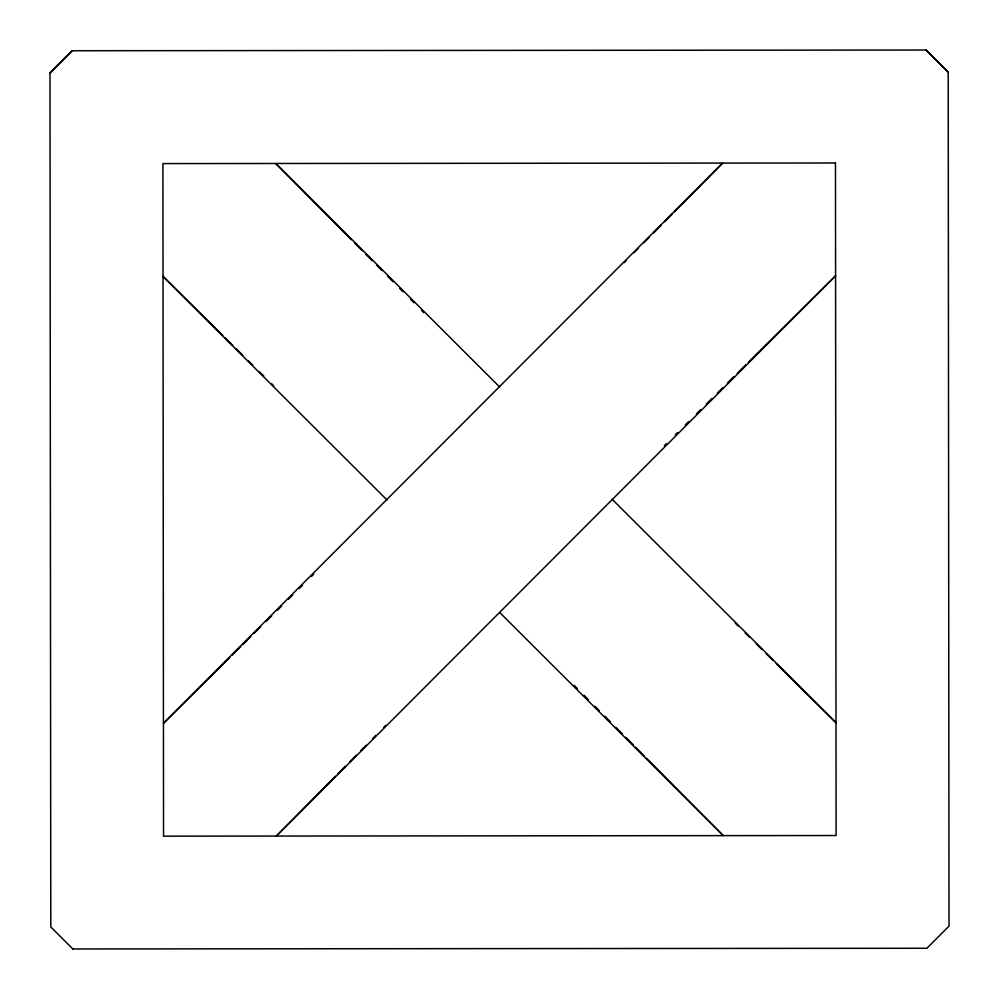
<?xml version="1.0" encoding="UTF-8"?>
<svg xmlns="http://www.w3.org/2000/svg" width="999" height="999" viewBox="0 0 999 999"><rect width="100%" height="100%" fill="white"/><g stroke="black" fill="none" stroke-linecap="round" stroke-linejoin="round"><path stroke-width="1.5" d="M624.163 262.712L626.348 260.502M634.003 252.747L638.386 248.314M643.856 242.782L649.325 237.25M653.708 232.817L661.363 225.062M664.647 221.741L672.315 213.998M674.5 211.788L722.652 163.062L163.436 723.326L229.745 657.529M335.464 776.248L276.361 836.038L835.589 275.811L748.276 362.4M337.65 774.038L345.304 766.283M349.687 761.85L356.256 755.207M360.627 750.786L366.096 745.242M372.664 738.598L375.949 735.276M383.604 727.534L385.801 725.324M50 72.977L72.103 50.837M231.955 655.332L240.796 646.565M243.007 644.367L250.737 636.7M254.058 633.403L260.689 626.835M266.209 621.353L271.74 615.871M277.26 610.389L281.681 606.006M288.311 599.425L292.732 595.042M299.363 588.461L302.685 585.164M311.526 576.398L313.736 574.2M664.285 445.729L666.495 443.531M675.336 434.765L677.547 432.567M685.277 424.9L688.598 421.603M696.328 413.936L700.749 409.54M706.281 404.058L711.8 398.576M717.332 393.107L722.851 387.624M727.272 383.229L733.903 376.66M737.225 373.364L746.066 364.598M72.915 948.963L926.91 948.263L949.013 926.123L948.213 72.053L926.073 49.95M735.239 623.101L738.561 626.385M745.204 632.954L749.637 637.337M756.28 643.905L761.812 649.375M766.233 653.746L772.876 660.314M776.198 663.598L835.988 722.689L612.112 499.238M222.814 335.502L163.024 276.411L387.05 500.037M225.025 337.699L232.779 345.354M236.089 348.639L242.732 355.207M248.276 360.676L252.697 365.047M259.34 371.616L263.773 375.999M271.528 383.653L273.738 385.851M948.226 72.14L926.085 50.037L72.09 50.737L49.987 72.877L50.787 926.947L72.927 949.05M499.625 386.95L275.749 163.474L351.398 239.735M499.612 612.387L723.264 835.639L646.515 758.266M354.682 243.057L362.362 250.786M365.646 254.108L372.227 260.739M376.611 265.16L382.093 270.679M387.575 276.211L393.057 281.73M399.637 288.361L402.922 291.683M410.601 299.413L413.886 302.734M421.566 310.464L423.751 312.675M574.163 685.326L577.447 688.636M584.028 695.267L588.411 699.687M594.992 706.318L599.375 710.739M604.857 716.271L610.339 721.79M615.821 727.322L622.402 733.953M625.686 737.262L633.366 745.004M635.551 747.215L644.33 756.056M835.476 162.987L162.912 163.586L163.536 836.163L836.101 835.526L835.476 162.974"/></g></svg>
